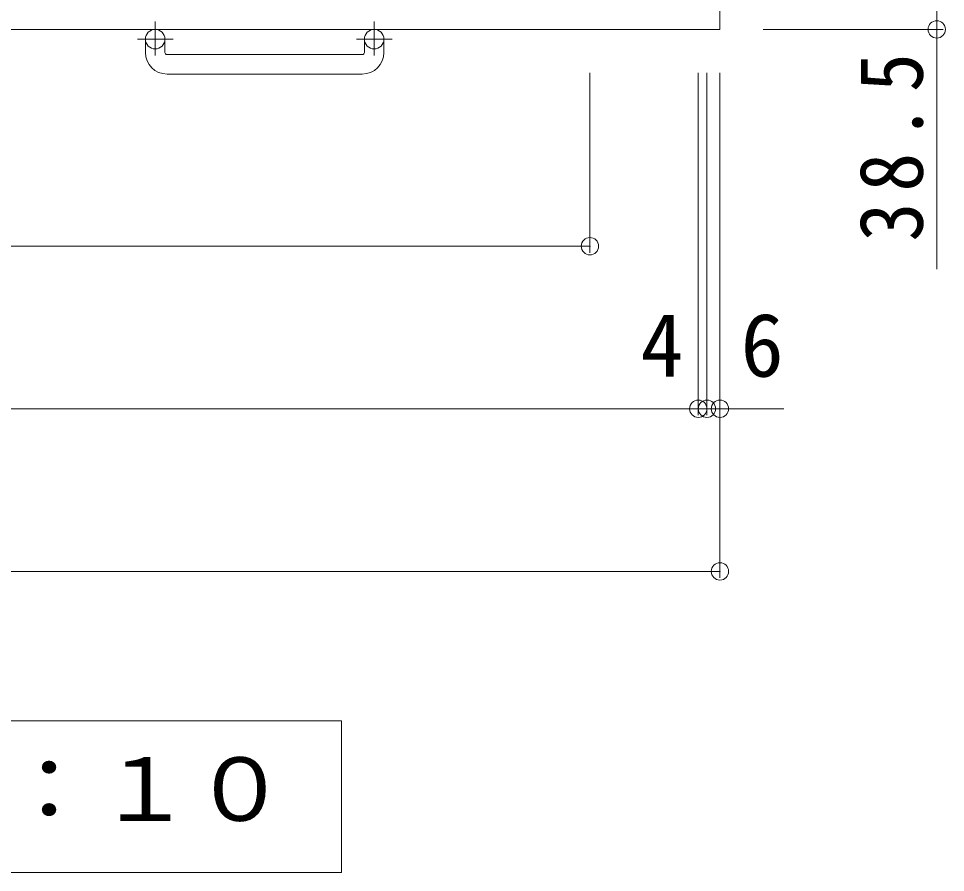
# Model space of a CAD drawing. Units: millimetres at full size, sheet at 1:10; details may follow other scales. Extents: x -1454 to 1998, y -1938 to 1595.
# Drawn here: x -571.7 to -144.2, y 75.8 to 469.7 of the extents above; entities that cross this region are included whole.
import ezdxf
from ezdxf.enums import TextEntityAlignment as Align

# ---------------------------------------------------------------- set-up
doc = ezdxf.new("R2010")
doc.units = ezdxf.units.MM
doc.header["$LTSCALE"] = 10
doc.header["$PDMODE"] = 32
doc.header["$PDSIZE"] = 8
doc.linetypes.add('CHAIN1', pattern=[8, 5, -1, 1, -1])
for name, color, linetype, lineweight in [('C-1', 2, 'Continuous', 9), ('C-4', 7, 'Continuous', 9), ('C-5', 7, 'Continuous', 9)]:
    doc.layers.add(name, color=color, linetype=linetype, lineweight=lineweight)
doc.styles.add('ＭＳ ゴシック', font='')
doc.styles.get('ＭＳ ゴシック').set_extended_font_data('MS Gothic')

msp = doc.modelspace()

# ---------------------------------------------------------------- linework, layer by layer
at = {"layer": 'C-1'}
for p, q in [((-248.19, 1384.72), (-248.19, 464.72)), ((-248.19, 464.72), (-1168.19, 464.72)), ((-513.19, 454.12), (-513.19, 460.22)), ((-504.19, 454.12), (-504.19, 460.22)), ((-412.19, 454.12), (-412.19, 460.22)), ((-403.19, 454.12), (-403.19, 460.22)), ((-413.19, 453.12), (-503.19, 453.12)), ((-503.19, 444.12), (-413.19, 444.12))]:
    msp.add_line(p, q, dxfattribs=at)
at = {"layer": 'C-1', "linetype": 'CHAIN1'}
for p, q in [((-508.69, 468.33), (-508.69, 452.73)), ((-407.69, 468.33), (-407.69, 452.73)), ((-516.86, 460.22), (-500.45, 460.22)), ((-415.86, 460.22), (-399.45, 460.22))]:
    msp.add_line(p, q, dxfattribs=at)
at = {"layer": 'C-1'}
for centre in [(-508.69, 460.22), (-407.69, 460.22)]:
    msp.add_circle(centre, 4.5, dxfattribs=at)
for centre, radius, start, end in [((-503.19, 454.12), 10, 180, 270), ((-503.19, 454.12), 1, 180, 270), ((-413.19, 454.12), 10, 270, 0), ((-413.19, 454.12), 1, 270, 0)]:
    msp.add_arc(centre, radius, start, end, dxfattribs=at)
at = {"layer": 'C-4'}
for p, q in [((-148.19, 503.22), (-148.19, 354.13)), ((-145.19, 464.72), (-228.19, 464.72)), ((-308.19, 361.72), (-308.19, 444.72)), ((-258.19, 286.72), (-258.19, 444.72)), ((-254.19, 286.72), (-254.19, 444.72)), ((-248.19, 211.72), (-248.19, 444.72)), ((-1108.19, 364.72), (-308.19, 364.72)), ((-1158.19, 289.72), (-258.19, 289.72)), ((-258.19, 289.72), (-254.19, 289.72)), ((-254.19, 289.72), (-218.72, 289.72)), ((-1168.19, 214.72), (-248.19, 214.72))]:
    msp.add_line(p, q, dxfattribs=at)
for p in [(-148.19, 464.72), (-308.19, 364.72), (-258.19, 289.72), (-254.19, 289.72), (-248.19, 289.72), (-248.19, 214.72)]:
    msp.add_point(p, dxfattribs=at)
at = {"layer": 'C-5'}
for p, q in [((-993.69, 145.85), (-422.69, 145.85)), ((-422.69, 145.85), (-422.69, 75.85)), ((-993.69, 75.85), (-422.69, 75.85))]:
    msp.add_line(p, q, dxfattribs=at)

# ---------------------------------------------------------------- texts
at = {"layer": 'C-4', "color": 2, "style": 'ＭＳ ゴシック'}
for s, p in [('6', (-238.72, 295.72)), ('4', (-284.9, 295.72))]:
    msp.add_text(s, height=29.33, dxfattribs=at).set_placement(p, align=Align.BOTTOM_LEFT)
at = {"layer": 'C-4', "color": 2, "insert": (-154.19, 366.85), "char_height": 29.33, "attachment_point": 7, "rotation": 90, "style": 'ＭＳ ゴシック'}
msp.add_mtext('\\T1.28;\\W0.9;38.5', dxfattribs=at)
at = {"layer": 'C-5', "color": 2, "style": 'ＭＳ ゴシック', "width": 1.1}
msp.add_text('平面詳細図\u3000Ｓ＝１：１０', height=29.33, dxfattribs=at).set_placement((-975.69, 90.85), align=Align.BOTTOM_LEFT)

doc.saveas('drawing.dxf')
